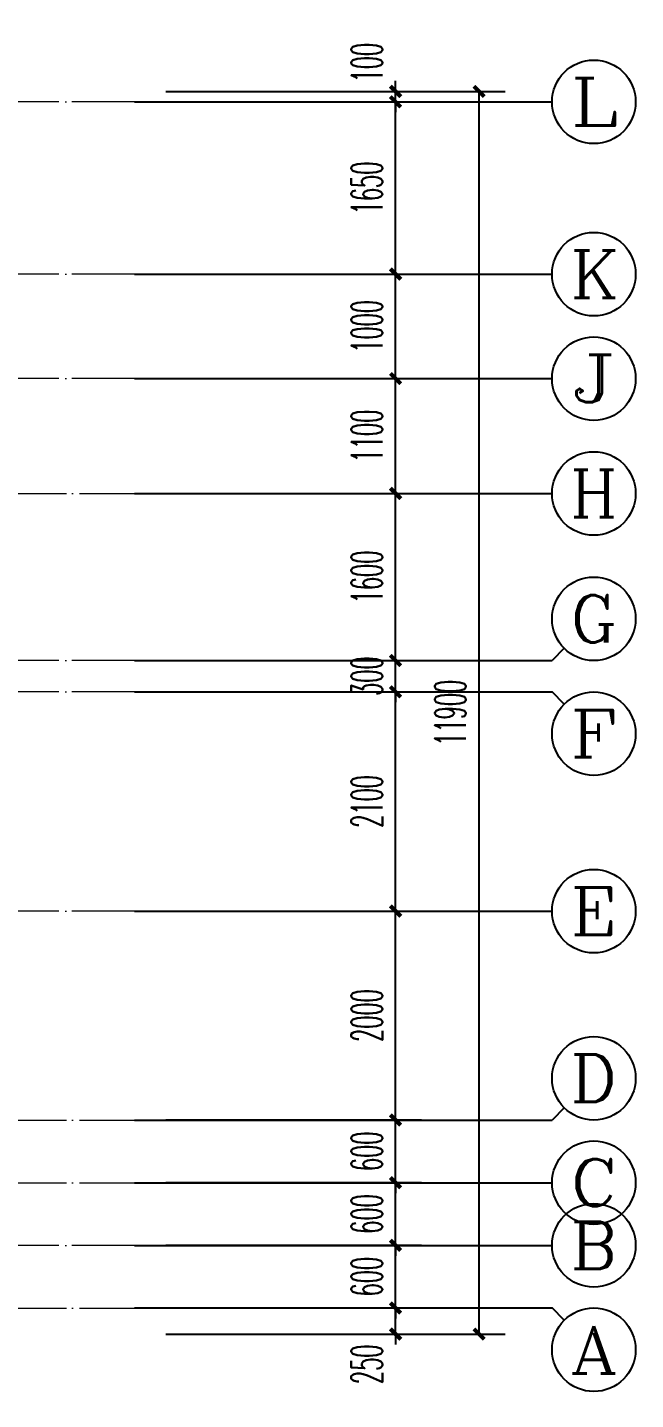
# Model space of a CAD drawing. Extents: x 27938 to 1042331, y -235042 to 1535213.
# Drawn here: x 732190 to 738017, y 363947 to 377087 of the extents above; entities that cross this region are included whole.
import ezdxf
from ezdxf.enums import TextEntityAlignment as Align

# ---------------------------------------------------------------- set-up
doc = ezdxf.new("R2010")
doc.units = 0
doc.header["$LTSCALE"] = 1000
doc.header["$MEASUREMENT"] = 0
doc.linetypes.add('DOTE', pattern=[2.42, 2, -0.2, 0.02, -0.2])
for name, color, linetype in [('3.5方案汇报，与郭总、侯月琴确定户型_t8$0$2020.03.04 -1安徽标准化洋房户型(UA）_t8_t8$0$看线', 154, 'Continuous'), ('AXIS', 3, 'Continuous'), ('AXIS_TEXT', 4, 'Continuous')]:
    doc.layers.add(name, color=color, linetype=linetype)
doc.layers.add('DOTE', color=19, linetype='DOTE', lineweight=9)
doc.styles.add('_TCH_AXIS', font='COMPLEX', dxfattribs={"bigfont": 'GBCBIG'})
doc.styles.add('_TCH_DIM_T3', font='SIMPLEX.shx', dxfattribs={"width": 0.494118, "bigfont": 'GBCBIG.shx'})
doc.styles.add('COMPLEX', font='COMPLEX')
doc.dimstyles.new('_TCH_ARCH&&100', dxfattribs={"dimtxt": 297.5, "dimasz": 100, "dimexe": 250, "dimexo": 300, "dimgap": 126.25, "dimtad": 1, "dimdec": 0, "dimzin": 0, "dimdsep": 46, "dimtxsty": '_TCH_DIM_T3', "dimblk": 'ARCHTICK', "dimcen": 0.09, "dimclrt": 4, "dimazin": 2, "dimtfac": 1, "dimtdec": 0, "dimtix": 1, "dimtmove": 2, "dimatfit": 3, "dimfxl": 1, "dimtolj": 1, "dimtzin": 0, "dimarcsym": 0})

# ---------------------------------------------------------------- blocks, each defined once
blk = doc.blocks.new('GFDGDGRDGRDG')
at = {"layer": 'DOTE', "linetype": 'DOTE', "ltscale": 0.3}
for p, q in [((626394, 374108), (573594, 374108)), ((626394, 372458), (573594, 372458)), ((626394, 371458), (573594, 371458)), ((573594, 370358), (626394, 370358)), ((626394, 368758), (573594, 368758)), ((626394, 368458), (573594, 368458)), ((626394, 366358), (573594, 366358)), ((573594, 364358), (626394, 364358)), ((573594, 363758), (626394, 363758)), ((626394, 363158), (573594, 363158)), ((573594, 362558), (626394, 362558))]:
    blk.add_line(p, q, dxfattribs=at)
blk = doc.blocks.new('_ArchTick')
at = {"color": 0, "linetype": 'ByBlock', "const_width": 0.4}
blk.add_lwpolyline([(-0.5, -0.5), (0.5, 0.5)], dxfattribs=at)
blk = doc.blocks.new('*D928')
at = {"layer": 'AXIS', "color": 0, "lineweight": -2}
for p, q in [((735717, 364824), (735717, 364924)), ((733517, 364824), (735967, 364824)), ((735717, 364574), (735717, 364824)), ((733517, 364574), (735967, 364574)), ((735717, 364574), (735717, 364474))]:
    blk.add_line(p, q, dxfattribs=at)
at = {"layer": 'Defpoints', "color": 0}
for p in [(733217, 364824), (735717, 364824), (733217, 364574)]:
    blk.add_point(p, dxfattribs=at)
at = {"layer": 'AXIS', "color": 0, "lineweight": -2, "xscale": 100, "yscale": 100, "zscale": 100}
for p, rotation in [((735717, 364824), 270), ((735717, 364574), 90)]:
    blk.add_blockref('_ArchTick', p, dxfattribs=dict(at, rotation=rotation))
at = {"layer": 'AXIS', "color": 4, "insert": (735442, 364285), "char_height": 297.5, "attachment_point": 5, "rotation": 90, "style": '_TCH_DIM_T3'}
blk.add_mtext('\\A1;250', dxfattribs=at)
blk = doc.blocks.new('*D929')
at = {"layer": 'AXIS', "color": 0, "lineweight": -2}
for p, q in [((733517, 365424), (735967, 365424)), ((735717, 365424), (735717, 365524)), ((735717, 364824), (735717, 365424)), ((733517, 364824), (735967, 364824)), ((735717, 364824), (735717, 364724))]:
    blk.add_line(p, q, dxfattribs=at)
at = {"layer": 'Defpoints', "color": 0}
for p in [(733217, 365424), (735717, 365424), (733217, 364824)]:
    blk.add_point(p, dxfattribs=at)
at = {"layer": 'AXIS', "color": 0, "lineweight": -2, "xscale": 100, "yscale": 100, "zscale": 100}
for p, rotation in [((735717, 365424), 270), ((735717, 364824), 90)]:
    blk.add_blockref('_ArchTick', p, dxfattribs=dict(at, rotation=rotation))
at = {"layer": 'AXIS', "color": 4, "insert": (735442, 365124), "char_height": 297.5, "attachment_point": 5, "rotation": 90, "style": '_TCH_DIM_T3'}
blk.add_mtext('\\A1;600', dxfattribs=at)
blk = doc.blocks.new('*D930')
at = {"layer": 'AXIS', "color": 0, "lineweight": -2}
for p, q in [((735717, 366024), (735717, 366124)), ((733517, 366024), (735967, 366024)), ((735717, 365424), (735717, 366024)), ((733517, 365424), (735967, 365424)), ((735717, 365424), (735717, 365324))]:
    blk.add_line(p, q, dxfattribs=at)
at = {"layer": 'Defpoints', "color": 0}
for p in [(733217, 366024), (735717, 366024), (733217, 365424)]:
    blk.add_point(p, dxfattribs=at)
at = {"layer": 'AXIS', "color": 0, "lineweight": -2, "xscale": 100, "yscale": 100, "zscale": 100}
for p, rotation in [((735717, 366024), 270), ((735717, 365424), 90)]:
    blk.add_blockref('_ArchTick', p, dxfattribs=dict(at, rotation=rotation))
at = {"layer": 'AXIS', "color": 4, "insert": (735442, 365724), "char_height": 297.5, "attachment_point": 5, "rotation": 90, "style": '_TCH_DIM_T3'}
blk.add_mtext('\\A1;600', dxfattribs=at)
blk = doc.blocks.new('*D931')
at = {"layer": 'AXIS', "color": 0, "lineweight": -2}
for p, q in [((733517, 366624), (735967, 366624)), ((735717, 366624), (735717, 366724)), ((735717, 366024), (735717, 366624)), ((733517, 366024), (735967, 366024)), ((735717, 366024), (735717, 365924))]:
    blk.add_line(p, q, dxfattribs=at)
at = {"layer": 'Defpoints', "color": 0}
for p in [(733217, 366624), (735717, 366624), (733217, 366024)]:
    blk.add_point(p, dxfattribs=at)
at = {"layer": 'AXIS', "color": 0, "lineweight": -2, "xscale": 100, "yscale": 100, "zscale": 100}
for p, rotation in [((735717, 366624), 270), ((735717, 366024), 90)]:
    blk.add_blockref('_ArchTick', p, dxfattribs=dict(at, rotation=rotation))
at = {"layer": 'AXIS', "color": 4, "insert": (735442, 366324), "char_height": 297.5, "attachment_point": 5, "rotation": 90, "style": '_TCH_DIM_T3'}
blk.add_mtext('\\A1;600', dxfattribs=at)
blk = doc.blocks.new('*D932')
at = {"layer": 'AXIS', "color": 0, "lineweight": -2}
for p, q in [((733517, 368624), (735967, 368624)), ((735717, 366624), (735717, 368624)), ((733517, 366624), (735967, 366624))]:
    blk.add_line(p, q, dxfattribs=at)
at = {"layer": 'Defpoints', "color": 0}
for p in [(733217, 368624), (735717, 368624), (733217, 366624)]:
    blk.add_point(p, dxfattribs=at)
at = {"layer": 'AXIS', "color": 0, "lineweight": -2, "xscale": 100, "yscale": 100, "zscale": 100}
for p, rotation in [((735717, 368624), 90), ((735717, 366624), 270)]:
    blk.add_blockref('_ArchTick', p, dxfattribs=dict(at, rotation=rotation))
at = {"layer": 'AXIS', "color": 4, "insert": (735442, 367624), "char_height": 297.5, "attachment_point": 5, "rotation": 90, "style": '_TCH_DIM_T3'}
blk.add_mtext('\\A1;2000', dxfattribs=at)
blk = doc.blocks.new('*D933')
at = {"layer": 'AXIS', "color": 0, "lineweight": -2}
for p, q in [((733517, 370724), (735967, 370724)), ((735717, 368624), (735717, 370724)), ((733517, 368624), (735967, 368624))]:
    blk.add_line(p, q, dxfattribs=at)
at = {"layer": 'Defpoints', "color": 0}
for p in [(733217, 370724), (735717, 370724), (733217, 368624)]:
    blk.add_point(p, dxfattribs=at)
at = {"layer": 'AXIS', "color": 0, "lineweight": -2, "xscale": 100, "yscale": 100, "zscale": 100}
for p, rotation in [((735717, 370724), 90), ((735717, 368624), 270)]:
    blk.add_blockref('_ArchTick', p, dxfattribs=dict(at, rotation=rotation))
at = {"layer": 'AXIS', "color": 4, "insert": (735442, 369674), "char_height": 297.5, "attachment_point": 5, "rotation": 90, "style": '_TCH_DIM_T3'}
blk.add_mtext('\\A1;2100', dxfattribs=at)
blk = doc.blocks.new('*D934')
at = {"layer": 'AXIS', "color": 0, "lineweight": -2}
for p, q in [((735717, 371024), (735717, 371124)), ((733517, 371024), (735967, 371024)), ((735717, 370724), (735717, 371024)), ((733517, 370724), (735967, 370724)), ((735717, 370724), (735717, 370624))]:
    blk.add_line(p, q, dxfattribs=at)
at = {"layer": 'Defpoints', "color": 0}
for p in [(733217, 371024), (735717, 371024), (733217, 370724)]:
    blk.add_point(p, dxfattribs=at)
at = {"layer": 'AXIS', "color": 0, "lineweight": -2, "xscale": 100, "yscale": 100, "zscale": 100}
for p, rotation in [((735717, 371024), 270), ((735717, 370724), 90)]:
    blk.add_blockref('_ArchTick', p, dxfattribs=dict(at, rotation=rotation))
at = {"layer": 'AXIS', "color": 4, "insert": (735442, 370874), "char_height": 297.5, "attachment_point": 5, "rotation": 90, "style": '_TCH_DIM_T3'}
blk.add_mtext('\\A1;300', dxfattribs=at)
blk = doc.blocks.new('*D935')
at = {"layer": 'AXIS', "color": 0, "lineweight": -2}
for p, q in [((733517, 372624), (735967, 372624)), ((735717, 371024), (735717, 372624)), ((733517, 371024), (735967, 371024))]:
    blk.add_line(p, q, dxfattribs=at)
at = {"layer": 'Defpoints', "color": 0}
for p in [(733217, 372624), (735717, 372624), (733217, 371024)]:
    blk.add_point(p, dxfattribs=at)
at = {"layer": 'AXIS', "color": 0, "lineweight": -2, "xscale": 100, "yscale": 100, "zscale": 100}
for p, rotation in [((735717, 372624), 90), ((735717, 371024), 270)]:
    blk.add_blockref('_ArchTick', p, dxfattribs=dict(at, rotation=rotation))
at = {"layer": 'AXIS', "color": 4, "insert": (735442, 371824), "char_height": 297.5, "attachment_point": 5, "rotation": 90, "style": '_TCH_DIM_T3'}
blk.add_mtext('\\A1;1600', dxfattribs=at)
blk = doc.blocks.new('*D936')
at = {"layer": 'AXIS', "color": 0, "lineweight": -2}
for p, q in [((733517, 373724), (735967, 373724)), ((735717, 372624), (735717, 373724)), ((733517, 372624), (735967, 372624))]:
    blk.add_line(p, q, dxfattribs=at)
at = {"layer": 'Defpoints', "color": 0}
for p in [(733217, 373724), (735717, 373724), (733217, 372624)]:
    blk.add_point(p, dxfattribs=at)
at = {"layer": 'AXIS', "color": 0, "lineweight": -2, "xscale": 100, "yscale": 100, "zscale": 100}
for p, rotation in [((735717, 373724), 90), ((735717, 372624), 270)]:
    blk.add_blockref('_ArchTick', p, dxfattribs=dict(at, rotation=rotation))
at = {"layer": 'AXIS', "color": 4, "insert": (735442, 373174), "char_height": 297.5, "attachment_point": 5, "rotation": 90, "style": '_TCH_DIM_T3'}
blk.add_mtext('\\A1;1100', dxfattribs=at)
blk = doc.blocks.new('*D937')
at = {"layer": 'AXIS', "color": 0, "lineweight": -2}
for p, q in [((733517, 374724), (735967, 374724)), ((735717, 373724), (735717, 374724)), ((733517, 373724), (735967, 373724))]:
    blk.add_line(p, q, dxfattribs=at)
at = {"layer": 'Defpoints', "color": 0}
for p in [(733217, 374724), (735717, 374724), (733217, 373724)]:
    blk.add_point(p, dxfattribs=at)
at = {"layer": 'AXIS', "color": 0, "lineweight": -2, "xscale": 100, "yscale": 100, "zscale": 100}
for p, rotation in [((735717, 374724), 90), ((735717, 373724), 270)]:
    blk.add_blockref('_ArchTick', p, dxfattribs=dict(at, rotation=rotation))
at = {"layer": 'AXIS', "color": 4, "insert": (735442, 374224), "char_height": 297.5, "attachment_point": 5, "rotation": 90, "style": '_TCH_DIM_T3'}
blk.add_mtext('\\A1;1000', dxfattribs=at)
blk = doc.blocks.new('*D938')
at = {"layer": 'AXIS', "color": 0, "lineweight": -2}
for p, q in [((733517, 376374), (735967, 376374)), ((735717, 374724), (735717, 376374)), ((733517, 374724), (735967, 374724))]:
    blk.add_line(p, q, dxfattribs=at)
at = {"layer": 'Defpoints', "color": 0}
for p in [(733217, 376374), (735717, 376374), (733217, 374724)]:
    blk.add_point(p, dxfattribs=at)
at = {"layer": 'AXIS', "color": 0, "lineweight": -2, "xscale": 100, "yscale": 100, "zscale": 100}
for p, rotation in [((735717, 376374), 90), ((735717, 374724), 270)]:
    blk.add_blockref('_ArchTick', p, dxfattribs=dict(at, rotation=rotation))
at = {"layer": 'AXIS', "color": 4, "insert": (735442, 375549), "char_height": 297.5, "attachment_point": 5, "rotation": 90, "style": '_TCH_DIM_T3'}
blk.add_mtext('\\A1;1650', dxfattribs=at)
blk = doc.blocks.new('*D939')
at = {"layer": 'AXIS', "color": 0, "lineweight": -2}
for p, q in [((733517, 376474), (735967, 376474)), ((735717, 376474), (735717, 376574)), ((735717, 376374), (735717, 376474)), ((733517, 376374), (735967, 376374)), ((735717, 376374), (735717, 376274))]:
    blk.add_line(p, q, dxfattribs=at)
at = {"layer": 'Defpoints', "color": 0}
for p in [(733217, 376474), (735717, 376474), (733217, 376374)]:
    blk.add_point(p, dxfattribs=at)
at = {"layer": 'AXIS', "color": 0, "lineweight": -2, "xscale": 100, "yscale": 100, "zscale": 100}
for p, rotation in [((735717, 376474), 270), ((735717, 376374), 90)]:
    blk.add_blockref('_ArchTick', p, dxfattribs=dict(at, rotation=rotation))
at = {"layer": 'AXIS', "color": 4, "insert": (735442, 376749), "char_height": 297.5, "attachment_point": 5, "rotation": 90, "style": '_TCH_DIM_T3'}
blk.add_mtext('\\A1;100', dxfattribs=at)
blk = doc.blocks.new('*D940')
at = {"layer": 'AXIS', "color": 0, "lineweight": -2}
for p, q in [((733517, 376474), (736767, 376474)), ((736517, 364574), (736517, 376474)), ((733517, 364574), (736767, 364574))]:
    blk.add_line(p, q, dxfattribs=at)
at = {"layer": 'Defpoints', "color": 0}
for p in [(733217, 376474), (736517, 376474), (733217, 364574)]:
    blk.add_point(p, dxfattribs=at)
at = {"layer": 'AXIS', "color": 0, "lineweight": -2, "xscale": 100, "yscale": 100, "zscale": 100}
for p, rotation in [((736517, 376474), 90), ((736517, 364574), 270)]:
    blk.add_blockref('_ArchTick', p, dxfattribs=dict(at, rotation=rotation))
at = {"layer": 'AXIS', "color": 4, "insert": (736242, 370524), "char_height": 297.5, "attachment_point": 5, "rotation": 90, "style": '_TCH_DIM_T3'}
blk.add_mtext('\\A1;11900', dxfattribs=at)
blk = doc.blocks.new('_AXISO')
blk.add_circle((0, 0), 0.5)
at = {"layer": 'AXIS_TEXT', "style": 'COMPLEX', "width": 1.041667}
blk.add_attdef('A', text='', height=0.56, dxfattribs=at).set_placement((-0.25, -0.28), (0.25, -0.28), align=Align.FIT)

msp = doc.modelspace()

# ---------------------------------------------------------------- linework, layer by layer
at = {"layer": 'AXIS'}
for p, q in [((733216.6, 376373.7), (737216.6, 376373.7)), ((733216.6, 374723.7), (737216.6, 374723.7)), ((733216.6, 373723.7), (737216.6, 373723.7)), ((733216.6, 372623.7), (737216.6, 372623.7)), ((737333.7, 371140.9), (737216.6, 371023.7)), ((733216.6, 371023.7), (737216.6, 371023.7)), ((733216.6, 370723.7), (737216.6, 370723.7)), ((737333.7, 370606.6), (737216.6, 370723.7)), ((733216.6, 368623.7), (737216.6, 368623.7)), ((737333.7, 366740.9), (737216.6, 366623.7)), ((733216.6, 366623.7), (737216.6, 366623.7)), ((733216.6, 366023.7), (737216.6, 366023.7)), ((733216.6, 365423.7), (737216.6, 365423.7)), ((733216.6, 364823.7), (737216.6, 364823.7)), ((737333.7, 364706.6), (737216.6, 364823.7))]:
    msp.add_line(p, q, dxfattribs=at)

# ---------------------------------------------------------------- block references
at = {"layer": '3.5方案汇报，与郭总、侯月琴确定户型_t8$0$2020.03.04 -1安徽标准化洋房户型(UA）_t8_t8$0$看线', "ltscale": 10}
msp.add_blockref('GFDGDGRDGRDG', (106822.9, 2265.4), dxfattribs=at)
at = {"layer": 'AXIS'}
ref = msp.add_blockref('_AXISO', (737616.6, 376373.7), dxfattribs=dict(at, xscale=800, yscale=800, zscale=800))
ref.add_attrib('A', 'L', dxfattribs={"layer": 'AXIS_TEXT', "height": 452.5, "style": '_TCH_AXIS', "width": 1.4}).set_placement((737390.3, 376147.5), (737842.9, 376147.5), align=Align.FIT)
ref = msp.add_blockref('_AXISO', (737616.6, 374723.7), dxfattribs=dict(at, xscale=800, yscale=800, zscale=800))
ref.add_attrib('A', 'K', dxfattribs={"layer": 'AXIS_TEXT', "height": 452.5, "style": '_TCH_AXIS', "width": 1.105263}).set_placement((737390.3, 374497.5), (737842.9, 374497.5), align=Align.FIT)
ref = msp.add_blockref('_AXISO', (737616.6, 373723.7), dxfattribs=dict(at, xscale=800, yscale=800, zscale=800))
ref.add_attrib('A', 'J', dxfattribs={"layer": 'AXIS_TEXT', "height": 452.5, "style": '_TCH_AXIS', "width": 1.909091}).set_placement((737390.3, 373497.5), (737842.9, 373497.5), align=Align.FIT)
ref = msp.add_blockref('_AXISO', (737616.6, 372623.7), dxfattribs=dict(at, xscale=800, yscale=800, zscale=800))
ref.add_attrib('A', 'H', dxfattribs={"layer": 'AXIS_TEXT', "height": 452.5, "style": '_TCH_AXIS', "width": 1.05}).set_placement((737390.3, 372397.5), (737842.9, 372397.5), align=Align.FIT)
ref = msp.add_blockref('_AXISO', (737616.6, 371423.7), dxfattribs=dict(at, xscale=800, yscale=800, zscale=800))
ref.add_attrib('A', 'G', dxfattribs={"layer": 'AXIS_TEXT', "height": 452.5, "style": '_TCH_AXIS', "width": 1.166667}).set_placement((737390.3, 371197.5), (737842.9, 371197.5), align=Align.FIT)
ref = msp.add_blockref('_AXISO', (737616.6, 370323.7), dxfattribs=dict(at, xscale=800, yscale=800, zscale=800))
ref.add_attrib('A', 'F', dxfattribs={"layer": 'AXIS_TEXT', "height": 452.5, "style": '_TCH_AXIS', "width": 1.3125}).set_placement((737390.3, 370097.5), (737842.9, 370097.5), align=Align.FIT)
ref = msp.add_blockref('_AXISO', (737616.6, 368623.7), dxfattribs=dict(at, xscale=800, yscale=800, zscale=800))
ref.add_attrib('A', 'E', dxfattribs={"layer": 'AXIS_TEXT', "height": 452.5, "style": '_TCH_AXIS', "width": 1.3125}).set_placement((737390.3, 368397.5), (737842.9, 368397.5), align=Align.FIT)
ref = msp.add_blockref('_AXISO', (737616.6, 367023.7), dxfattribs=dict(at, xscale=800, yscale=800, zscale=800))
ref.add_attrib('A', 'D', dxfattribs={"layer": 'AXIS_TEXT', "height": 452.5, "style": '_TCH_AXIS', "width": 1.235294}).set_placement((737390.3, 366797.5), (737842.9, 366797.5), align=Align.FIT)
ref = msp.add_blockref('_AXISO', (737616.6, 366023.7), dxfattribs=dict(at, xscale=800, yscale=800, zscale=800))
ref.add_attrib('A', 'C', dxfattribs={"layer": 'AXIS_TEXT', "height": 452.5, "style": '_TCH_AXIS', "width": 1.4}).set_placement((737390.3, 365797.5), (737842.9, 365797.5), align=Align.FIT)
ref = msp.add_blockref('_AXISO', (737616.6, 365423.7), dxfattribs=dict(at, xscale=800, yscale=800, zscale=800))
ref.add_attrib('A', 'B', dxfattribs={"layer": 'AXIS_TEXT', "height": 452.5, "style": '_TCH_AXIS', "width": 1.235294}).set_placement((737390.3, 365197.5), (737842.9, 365197.5), align=Align.FIT)
ref = msp.add_blockref('_AXISO', (737616.6, 364423.7), dxfattribs=dict(at, xscale=800, yscale=800, zscale=800))
ref.add_attrib('A', 'A', dxfattribs={"layer": 'AXIS_TEXT', "height": 452.5, "style": '_TCH_AXIS', "width": 1.166667}).set_placement((737390.3, 364197.5), (737842.9, 364197.5), align=Align.FIT)

# ---------------------------------------------------------------- dimensions: what is measured, and where the dimension line sits
for base, p1, p2, picture, middle in [((735716.6, 376473.7), (733216.6, 376373.7), (733216.6, 376473.7), '*D939', (735441.6, 376748.7)), ((735716.6, 364823.7), (733216.6, 364573.7), (733216.6, 364823.7), '*D928', (735441.6, 364284.7))]:
    dim = msp.add_linear_dim(base=base, p1=p1, p2=p2, angle=90, dimstyle='_TCH_ARCH&&100', dxfattribs=at)
    dim.commit()
    dim.dimension.update_dxf_attribs({"geometry": picture, "text_midpoint": middle, "dimtype": 129})
for p1, p2, distance, picture, middle in [((733216.6, 364573.7), (733216.6, 376473.7), -3300, '*D940', (736241.6, 370523.7)), ((733216.6, 374723.7), (733216.6, 376373.7), -2500, '*D938', (735441.6, 375548.7)), ((733216.6, 373723.7), (733216.6, 374723.7), -2500, '*D937', (735441.6, 374223.7)), ((733216.6, 372623.7), (733216.6, 373723.7), -2500, '*D936', (735441.6, 373173.7)), ((733216.6, 371023.7), (733216.6, 372623.7), -2500, '*D935', (735441.6, 371823.7)), ((733216.6, 370723.7), (733216.6, 371023.7), -2500, '*D934', (735441.6, 370873.7)), ((733216.6, 368623.7), (733216.6, 370723.7), -2500, '*D933', (735441.6, 369673.7)), ((733216.6, 366623.7), (733216.6, 368623.7), -2500, '*D932', (735441.6, 367623.7)), ((733216.6, 366023.7), (733216.6, 366623.7), -2500, '*D931', (735441.6, 366323.7)), ((733216.6, 365423.7), (733216.6, 366023.7), -2500, '*D930', (735441.6, 365723.7)), ((733216.6, 364823.7), (733216.6, 365423.7), -2500, '*D929', (735441.6, 365123.7))]:
    dim = msp.add_aligned_dim(p1=p1, p2=p2, distance=distance, dimstyle='_TCH_ARCH&&100', dxfattribs=at)
    dim.commit()
    dim.dimension.update_dxf_attribs({"geometry": picture, "text_midpoint": middle})

doc.saveas('drawing.dxf')
